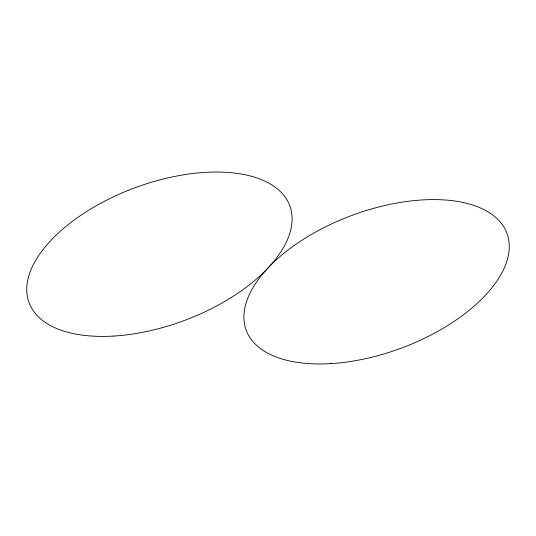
<?xml version="1.0" encoding="UTF-8"?>
<svg xmlns="http://www.w3.org/2000/svg" width="536" height="536" viewBox="0 0 536 536"><rect width="100%" height="100%" fill="white"/><g stroke="black" fill="none" stroke-linecap="round" stroke-linejoin="round"><path stroke-width="0.8" d="M331.02 363.602A139.092 70.806 -20.4 0 0 507.277 234.219A139.092 70.806 -20.4 0 0 291.43 247.498A139.092 70.806 -20.4 0 0 331.02 363.602M113.867 336.052A139.092 70.806 -20.4 0 0 290.123 206.675A139.092 70.806 -20.4 0 0 74.276 219.948A139.092 70.806 -20.4 0 0 113.867 336.052"/></g></svg>
